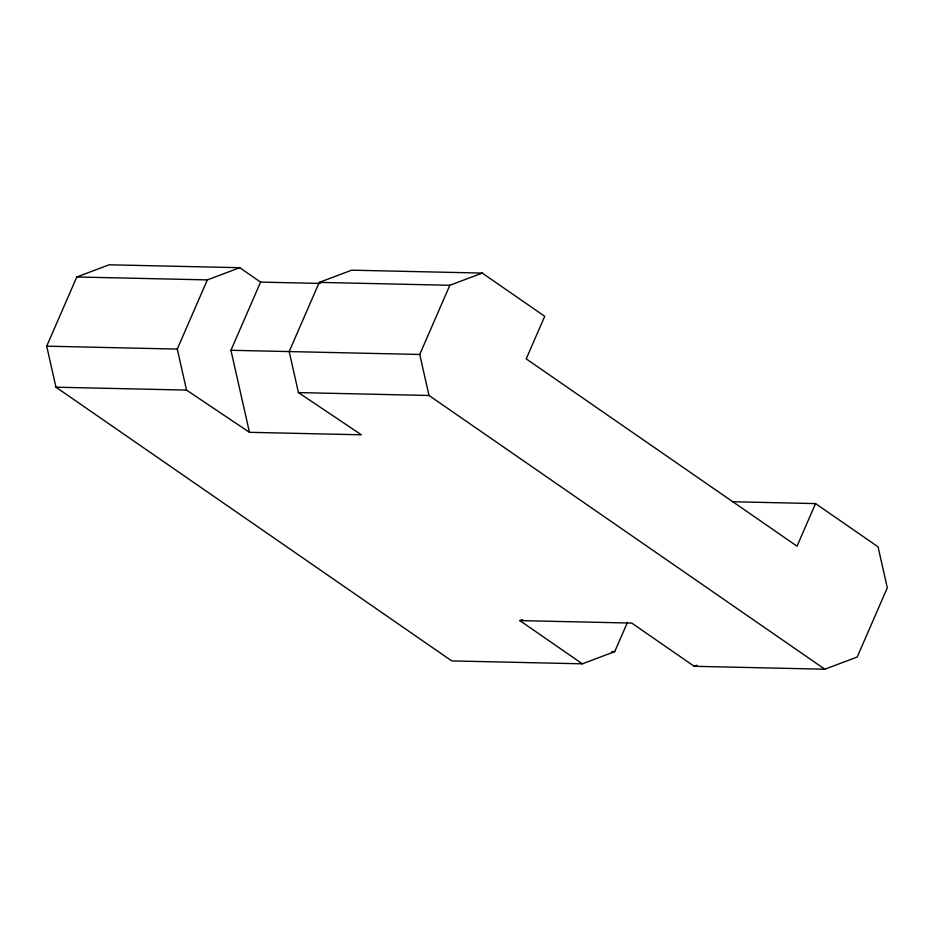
<?xml version="1.0" encoding="UTF-8"?>
<svg xmlns="http://www.w3.org/2000/svg" width="934" height="934" viewBox="0 0 934 934"><rect width="100%" height="100%" fill="white"/><g stroke="black" fill="none" stroke-linecap="round" stroke-linejoin="round"><path stroke-width="1.4" d="M627.461 622.348L614.735 651.617L582.337 663.817L451.776 660.922L55.958 387.19L46.7 346.175L76.786 276.989L109.185 264.789L239.746 267.696L260.586 282.103L320.175 283.422M582.337 663.817L519.841 620.596L631.758 623.083L694.254 666.304L824.815 669.211L857.214 657.011L887.3 587.825L878.042 546.81L815.545 503.589L797.029 546.168L526.216 358.878L544.72 316.299L482.224 273.078L351.663 270.183L319.265 282.383L289.178 351.569L298.436 392.584L361.376 434.8L249.46 432.314L186.531 390.097L177.262 349.082L207.348 279.896L239.746 267.696M249.46 432.314L230.931 350.285L260.586 282.103M824.815 669.211L429.01 395.479L419.74 354.465L449.826 285.279L482.224 273.078M519.841 620.596L522.538 619.581M694.254 666.304L696.951 665.288M76.786 276.989L207.348 279.896M319.265 282.383L449.826 285.279M46.7 346.175L177.262 349.082M230.931 350.285L419.74 354.465M55.958 387.19L186.531 390.097M298.436 392.584L429.01 395.479M732.478 501.745L815.545 503.589M611.84 651.558L614.735 651.617"/></g></svg>
